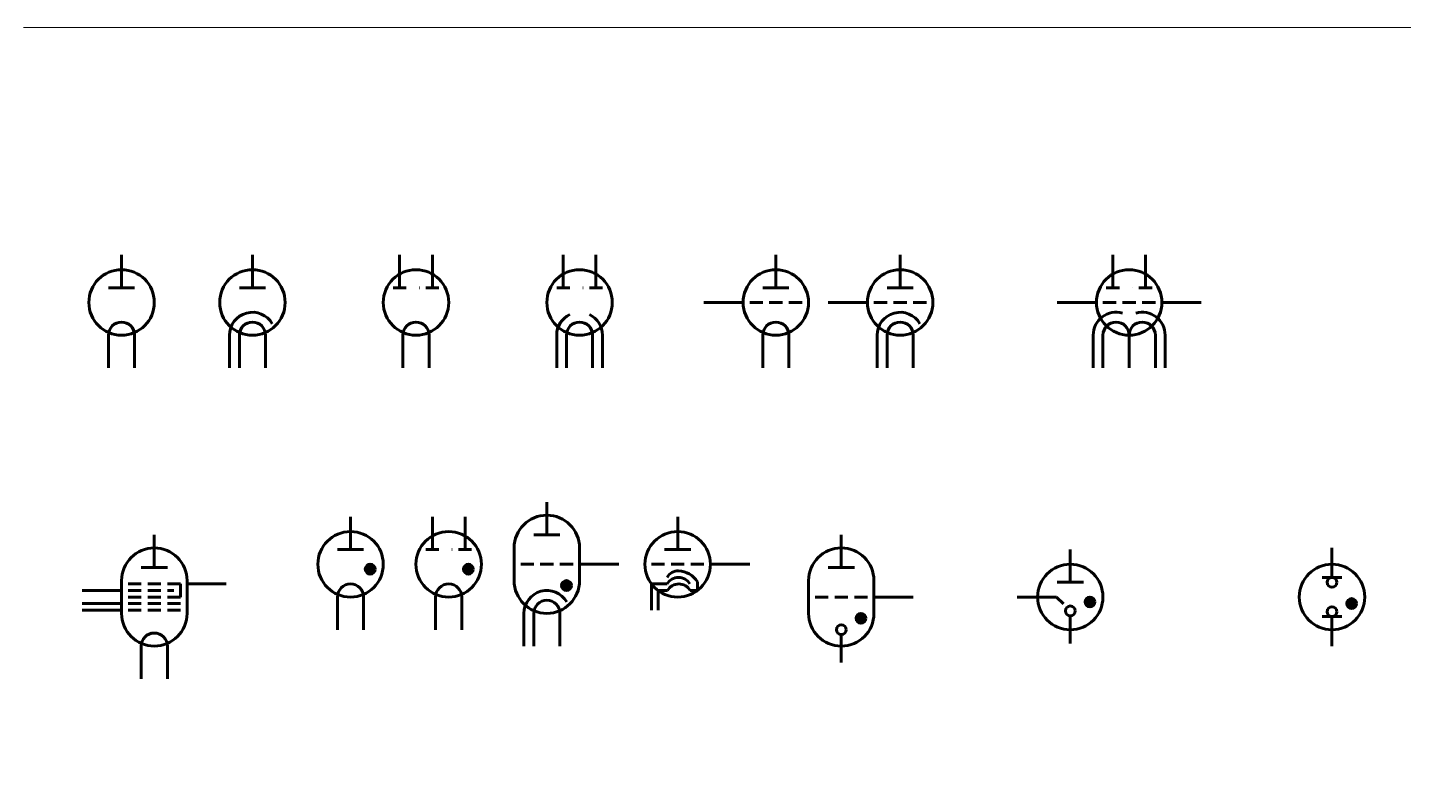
# Model space of a CAD drawing. Header units: millimetres. Extents: x 0 to 6510, y 0 to 297.
# Drawn here: x 2730.6 to 2940.9, y 183.5 to 297 of the extents above; entities that cross this region are included whole.
import ezdxf

# ---------------------------------------------------------------- set-up
doc = ezdxf.new("R2010")
doc.units = ezdxf.units.MM
doc.linetypes.add('K5LT_BASIC', pattern=[0])
doc.linetypes.add('K5LT_THIN', pattern=[0])

# ---------------------------------------------------------------- blocks, each defined once
blk = doc.blocks.new('U257')
at = {"color": 150, "linetype": 'K5LT_BASIC', "lineweight": 60, "true_color": 0x0080ff}
for p, q in [((2745, 257.25), (2745, 262.25)), ((2743, 257.25), (2747, 257.25))]:
    blk.add_line(p, q, dxfattribs=at)
blk = doc.blocks.new('U258')
at = {"color": 150, "linetype": 'K5LT_BASIC', "lineweight": 60, "true_color": 0x0080ff}
for p, q in [((2743, 245), (2743, 250)), ((2747, 250), (2747, 245))]:
    blk.add_line(p, q, dxfattribs=at)
blk.add_arc((2745, 250), 2, 0, 180, dxfattribs=at)
blk = doc.blocks.new('U256')
at = {"color": 150, "linetype": 'K5LT_BASIC', "lineweight": 60, "true_color": 0x0080ff}
blk.add_circle((2745, 255), 5, dxfattribs=at)
for name in ['U257', 'U258']:
    blk.add_blockref(name, (0, 0))
blk = doc.blocks.new('U260')
at = {"color": 150, "linetype": 'K5LT_BASIC', "lineweight": 60, "true_color": 0x0080ff}
for p, q in [((2765, 257.25), (2765, 262.25)), ((2763, 257.25), (2767, 257.25))]:
    blk.add_line(p, q, dxfattribs=at)
blk = doc.blocks.new('U261')
at = {"color": 150, "linetype": 'K5LT_BASIC', "lineweight": 60, "true_color": 0x0080ff}
for p, q in [((2761.5, 250), (2761.5, 245)), ((2763, 245), (2763, 250)), ((2767, 250), (2767, 245))]:
    blk.add_line(p, q, dxfattribs=at)
for radius, start in [(3.5, 30.0089), (2, 0)]:
    blk.add_arc((2765, 250), radius, start, 180, dxfattribs=at)
blk = doc.blocks.new('U259')
at = {"color": 150, "linetype": 'K5LT_BASIC', "lineweight": 60, "true_color": 0x0080ff}
blk.add_circle((2765, 255), 5, dxfattribs=at)
for name in ['U260', 'U261']:
    blk.add_blockref(name, (0, 0))
blk = doc.blocks.new('U263')
at = {"color": 150, "linetype": 'K5LT_BASIC', "lineweight": 60, "true_color": 0x0080ff}
for p, q in [((2788, 245), (2788, 250)), ((2792, 250), (2792, 245))]:
    blk.add_line(p, q, dxfattribs=at)
blk.add_arc((2790, 250), 2, 0, 180, dxfattribs=at)
blk = doc.blocks.new('U264')
at = {"color": 150, "linetype": 'K5LT_BASIC', "lineweight": 60, "true_color": 0x0080ff}
for p, q in [((2787.5, 257.25), (2787.5, 262.25)), ((2785.5, 257.25), (2785.53, 257.25)), ((2786.5, 257.25), (2788.5, 257.25))]:
    blk.add_line(p, q, dxfattribs=at)
blk = doc.blocks.new('U265')
at = {"color": 150, "linetype": 'K5LT_BASIC', "lineweight": 60, "true_color": 0x0080ff}
for p, q in [((2792.5, 257.25), (2792.5, 262.25)), ((2790.5, 257.25), (2790.53, 257.25)), ((2791.5, 257.25), (2793.5, 257.25))]:
    blk.add_line(p, q, dxfattribs=at)
blk = doc.blocks.new('U262')
at = {"color": 150, "linetype": 'K5LT_BASIC', "lineweight": 60, "true_color": 0x0080ff}
blk.add_circle((2790, 255), 5, dxfattribs=at)
for name in ['U264', 'U265', 'U263']:
    blk.add_blockref(name, (0, 0))
blk = doc.blocks.new('U267')
at = {"color": 150, "linetype": 'K5LT_BASIC', "lineweight": 60, "true_color": 0x0080ff}
for p, q in [((2813, 245), (2813, 250)), ((2817, 250), (2817, 245))]:
    blk.add_line(p, q, dxfattribs=at)
blk.add_arc((2815, 250), 2, 0, 180, dxfattribs=at)
blk = doc.blocks.new('U268')
at = {"color": 150, "linetype": 'K5LT_BASIC', "lineweight": 60, "true_color": 0x0080ff}
for p, q in [((2812.5, 257.25), (2812.5, 262.25)), ((2810.5, 257.25), (2810.53, 257.25)), ((2811.5, 257.25), (2813.5, 257.25))]:
    blk.add_line(p, q, dxfattribs=at)
blk = doc.blocks.new('U269')
at = {"color": 150, "linetype": 'K5LT_BASIC', "lineweight": 60, "true_color": 0x0080ff}
for p, q in [((2817.5, 257.25), (2817.5, 262.25)), ((2815.5, 257.25), (2815.53, 257.25)), ((2816.5, 257.25), (2818.5, 257.25))]:
    blk.add_line(p, q, dxfattribs=at)
blk = doc.blocks.new('U266')
at = {"color": 150, "linetype": 'K5LT_BASIC', "lineweight": 60, "true_color": 0x0080ff}
for p, q in [((2811.5, 250), (2811.5, 245)), ((2818.5, 250), (2818.5, 245))]:
    blk.add_line(p, q, dxfattribs=at)
blk.add_circle((2815, 255), 5, dxfattribs=at)
for start, end in [(115.3769, 180), (0, 64.6231)]:
    blk.add_arc((2815, 250), 3.5, start, end, dxfattribs=at)
for name in ['U268', 'U269', 'U267']:
    blk.add_blockref(name, (0, 0))
blk = doc.blocks.new('U271')
at = {"color": 150, "linetype": 'K5LT_BASIC', "lineweight": 60, "true_color": 0x0080ff}
for p, q in [((2845, 257.25), (2845, 262.25)), ((2843, 257.25), (2847, 257.25))]:
    blk.add_line(p, q, dxfattribs=at)
blk = doc.blocks.new('U272')
at = {"color": 150, "linetype": 'K5LT_BASIC', "lineweight": 60, "true_color": 0x0080ff}
for p, q in [((2843, 245), (2843, 250)), ((2847, 250), (2847, 245))]:
    blk.add_line(p, q, dxfattribs=at)
blk.add_arc((2845, 250), 2, 0, 180, dxfattribs=at)
blk = doc.blocks.new('U273')
at = {"color": 150, "linetype": 'K5LT_BASIC', "lineweight": 60, "true_color": 0x0080ff}
for p, q in [((2840, 255), (2834, 255)), ((2843, 255), (2841, 255)), ((2846, 255), (2844, 255)), ((2849, 255), (2847, 255))]:
    blk.add_line(p, q, dxfattribs=at)
blk = doc.blocks.new('U270')
at = {"color": 150, "linetype": 'K5LT_BASIC', "lineweight": 60, "true_color": 0x0080ff}
blk.add_circle((2845, 255), 5, dxfattribs=at)
for name in ['U271', 'U273', 'U272']:
    blk.add_blockref(name, (0, 0))
blk = doc.blocks.new('U275')
at = {"color": 150, "linetype": 'K5LT_BASIC', "lineweight": 60, "true_color": 0x0080ff}
for p, q in [((2864, 257.25), (2864, 262.25)), ((2862, 257.25), (2866, 257.25))]:
    blk.add_line(p, q, dxfattribs=at)
blk = doc.blocks.new('U276')
at = {"color": 150, "linetype": 'K5LT_BASIC', "lineweight": 60, "true_color": 0x0080ff}
for p, q in [((2860.5, 250), (2860.5, 245)), ((2862, 245), (2862, 250)), ((2866, 250), (2866, 245))]:
    blk.add_line(p, q, dxfattribs=at)
for radius, start in [(3.5, 30.0089), (2, 0)]:
    blk.add_arc((2864, 250), radius, start, 180, dxfattribs=at)
blk = doc.blocks.new('U277')
at = {"color": 150, "linetype": 'K5LT_BASIC', "lineweight": 60, "true_color": 0x0080ff}
for p, q in [((2859, 255), (2853, 255)), ((2862, 255), (2860, 255)), ((2865, 255), (2863, 255)), ((2868, 255), (2866, 255))]:
    blk.add_line(p, q, dxfattribs=at)
blk = doc.blocks.new('U274')
at = {"color": 150, "linetype": 'K5LT_BASIC', "lineweight": 60, "true_color": 0x0080ff}
blk.add_circle((2864, 255), 5, dxfattribs=at)
for name in ['U275', 'U277', 'U276']:
    blk.add_blockref(name, (0, 0))
blk = doc.blocks.new('U279')
at = {"color": 150, "linetype": 'K5LT_BASIC', "lineweight": 60, "true_color": 0x0080ff}
for p, q in [((2896.5, 257.25), (2896.5, 262.25)), ((2894.5, 257.25), (2894.53, 257.25)), ((2895.5, 257.25), (2897.5, 257.25))]:
    blk.add_line(p, q, dxfattribs=at)
blk = doc.blocks.new('U280')
at = {"color": 150, "linetype": 'K5LT_BASIC', "lineweight": 60, "true_color": 0x0080ff}
for p, q in [((2901.5, 257.25), (2901.5, 262.25)), ((2899.5, 257.25), (2899.53, 257.25)), ((2900.5, 257.25), (2902.5, 257.25))]:
    blk.add_line(p, q, dxfattribs=at)
blk = doc.blocks.new('U281')
at = {"color": 150, "linetype": 'K5LT_BASIC', "lineweight": 60, "true_color": 0x0080ff}
for p, q in [((2894, 255), (2888, 255)), ((2897, 255), (2895, 255)), ((2900, 255), (2898, 255)), ((2903, 255), (2901, 255))]:
    blk.add_line(p, q, dxfattribs=at)
blk = doc.blocks.new('U282')
at = {"color": 150, "linetype": 'K5LT_BASIC', "lineweight": 60, "true_color": 0x0080ff}
for p, q in [((2895, 255), (2897, 255)), ((2898, 255), (2900, 255)), ((2901, 255), (2903, 255)), ((2904, 255), (2910, 255))]:
    blk.add_line(p, q, dxfattribs=at)
blk = doc.blocks.new('U283')
at = {"color": 150, "linetype": 'K5LT_BASIC', "lineweight": 60, "true_color": 0x0080ff}
for p, q in [((2895, 245), (2895, 250)), ((2899, 250), (2899, 245))]:
    blk.add_line(p, q, dxfattribs=at)
blk.add_arc((2897, 250), 2, 0, 180, dxfattribs=at)
blk = doc.blocks.new('U284')
at = {"color": 150, "linetype": 'K5LT_BASIC', "lineweight": 60, "true_color": 0x0080ff}
for p, q in [((2899, 245), (2899, 250)), ((2903, 250), (2903, 245))]:
    blk.add_line(p, q, dxfattribs=at)
blk.add_arc((2901, 250), 2, 0, 180, dxfattribs=at)
blk = doc.blocks.new('U278')
at = {"color": 150, "linetype": 'K5LT_BASIC', "lineweight": 60, "true_color": 0x0080ff}
for p, q in [((2893.5, 250), (2893.5, 245)), ((2904.5, 250), (2904.5, 245))]:
    blk.add_line(p, q, dxfattribs=at)
blk.add_circle((2899, 255), 5, dxfattribs=at)
for centre, start, end in [((2897, 250), 73.9242, 180), ((2901, 250), 0, 106.0758)]:
    blk.add_arc(centre, 3.5, start, end, dxfattribs=at)
for name in ['U279', 'U280', 'U281', 'U282', 'U283', 'U284']:
    blk.add_blockref(name, (0, 0))
blk = doc.blocks.new('U323')
at = {"color": 150, "linetype": 'K5LT_BASIC', "lineweight": 60, "true_color": 0x0080ff}
for p, q in [((2750, 214.5), (2750, 219.5)), ((2748, 214.5), (2752, 214.5))]:
    blk.add_line(p, q, dxfattribs=at)
blk = doc.blocks.new('U324')
at = {"color": 150, "linetype": 'K5LT_BASIC', "lineweight": 60, "true_color": 0x0080ff}
for p, q in [((2748, 197.5), (2748, 202.5)), ((2752, 202.5), (2752, 197.5))]:
    blk.add_line(p, q, dxfattribs=at)
blk.add_arc((2750, 202.5), 2, 0, 180, dxfattribs=at)
blk = doc.blocks.new('U325')
at = {"color": 150, "linetype": 'K5LT_BASIC', "lineweight": 60, "true_color": 0x0080ff}
for p, q in [((2745, 209), (2739, 209)), ((2748, 209), (2746, 209)), ((2751, 209), (2749, 209)), ((2754, 209), (2752, 209))]:
    blk.add_line(p, q, dxfattribs=at)
blk = doc.blocks.new('U326')
at = {"color": 150, "linetype": 'K5LT_BASIC', "lineweight": 60, "true_color": 0x0080ff}
for p, q in [((2745, 211), (2739, 211)), ((2748, 211), (2746, 211)), ((2751, 211), (2749, 211)), ((2753, 211), (2752, 211))]:
    blk.add_line(p, q, dxfattribs=at)
blk = doc.blocks.new('U327')
at = {"color": 150, "linetype": 'K5LT_BASIC', "lineweight": 60, "true_color": 0x0080ff}
for p, q in [((2746, 210), (2748, 210)), ((2749, 210), (2751, 210)), ((2752, 210), (2754, 210))]:
    blk.add_line(p, q, dxfattribs=at)
blk = doc.blocks.new('U328')
at = {"color": 150, "linetype": 'K5LT_BASIC', "lineweight": 60, "true_color": 0x0080ff}
for p, q in [((2746, 212), (2748, 212)), ((2749, 212), (2751, 212)), ((2752, 212), (2754, 212)), ((2755, 212), (2761, 212))]:
    blk.add_line(p, q, dxfattribs=at)
blk = doc.blocks.new('U329')
at = {"color": 150, "linetype": 'K5LT_BASIC', "lineweight": 60, "true_color": 0x0080ff}
for p, q in [((2745, 208), (2739, 208)), ((2748, 208), (2746, 208)), ((2751, 208), (2749, 208)), ((2754, 208), (2752, 208))]:
    blk.add_line(p, q, dxfattribs=at)
blk = doc.blocks.new('U322')
at = {"color": 150, "linetype": 'K5LT_BASIC', "lineweight": 60, "true_color": 0x0080ff}
for p, q in [((2745, 207.5), (2745, 212.5)), ((2755, 207.5), (2755, 212.5)), ((2754, 210), (2754, 212))]:
    blk.add_line(p, q, dxfattribs=at)
for centre, start, end in [((2750, 212.5), 0, 180), ((2750, 207.5), 180, 0)]:
    blk.add_arc(centre, 5, start, end, dxfattribs=at)
for name in ['U323', 'U326', 'U328', 'U325', 'U327', 'U329', 'U324']:
    blk.add_blockref(name, (0, 0))
blk = doc.blocks.new('U331')
at = {"color": 150, "linetype": 'K5LT_BASIC', "lineweight": 60, "true_color": 0x0080ff}
for p, q in [((2780, 217.25), (2780, 222.25)), ((2778, 217.25), (2782, 217.25))]:
    blk.add_line(p, q, dxfattribs=at)
blk = doc.blocks.new('U332')
at = {"color": 150, "linetype": 'K5LT_BASIC', "lineweight": 60, "true_color": 0x0080ff}
for p, q in [((2778, 205), (2778, 210)), ((2782, 210), (2782, 205))]:
    blk.add_line(p, q, dxfattribs=at)
blk.add_arc((2780, 210), 2, 0, 180, dxfattribs=at)
blk = doc.blocks.new('U330')
at = {"true_color": 0x0000ff}
blk.add_hatch(color=5, dxfattribs=at).paths.add_polyline_path([(2783, 213.5), (2783.53, 213.72), (2783.75, 214.25), (2783.53, 214.78), (2783, 215), (2782.47, 214.78), (2782.25, 214.25), (2782.47, 213.72)])
at = {"color": 150, "linetype": 'K5LT_BASIC', "lineweight": 60, "true_color": 0x0080ff}
for centre, radius in [((2780, 215), 5), ((2783, 214.25), 0.75)]:
    blk.add_circle(centre, radius, dxfattribs=at)
for name in ['U331', 'U332']:
    blk.add_blockref(name, (0, 0))
blk = doc.blocks.new('U334')
at = {"color": 150, "linetype": 'K5LT_BASIC', "lineweight": 60, "true_color": 0x0080ff}
for p, q in [((2793, 205), (2793, 210)), ((2797, 210), (2797, 205))]:
    blk.add_line(p, q, dxfattribs=at)
blk.add_arc((2795, 210), 2, 0, 180, dxfattribs=at)
blk = doc.blocks.new('U335')
at = {"color": 150, "linetype": 'K5LT_BASIC', "lineweight": 60, "true_color": 0x0080ff}
for p, q in [((2792.5, 217.25), (2792.5, 222.25)), ((2790.5, 217.25), (2790.53, 217.25)), ((2791.5, 217.25), (2793.5, 217.25))]:
    blk.add_line(p, q, dxfattribs=at)
blk = doc.blocks.new('U336')
at = {"color": 150, "linetype": 'K5LT_BASIC', "lineweight": 60, "true_color": 0x0080ff}
for p, q in [((2797.5, 217.25), (2797.5, 222.25)), ((2795.5, 217.25), (2795.53, 217.25)), ((2796.5, 217.25), (2798.5, 217.25))]:
    blk.add_line(p, q, dxfattribs=at)
blk = doc.blocks.new('U333')
at = {"true_color": 0x0000ff}
blk.add_hatch(color=5, dxfattribs=at).paths.add_polyline_path([(2798, 213.5), (2798.53, 213.72), (2798.75, 214.25), (2798.53, 214.78), (2798, 215), (2797.47, 214.78), (2797.25, 214.25), (2797.47, 213.72)])
at = {"color": 150, "linetype": 'K5LT_BASIC', "lineweight": 60, "true_color": 0x0080ff}
for centre, radius in [((2795, 215), 5), ((2798, 214.25), 0.75)]:
    blk.add_circle(centre, radius, dxfattribs=at)
for name in ['U335', 'U336', 'U334']:
    blk.add_blockref(name, (0, 0))
blk = doc.blocks.new('U338')
at = {"color": 150, "linetype": 'K5LT_BASIC', "lineweight": 60, "true_color": 0x0080ff}
for p, q in [((2810, 219.5), (2810, 224.5)), ((2808, 219.5), (2812, 219.5))]:
    blk.add_line(p, q, dxfattribs=at)
blk = doc.blocks.new('U339')
at = {"color": 150, "linetype": 'K5LT_BASIC', "lineweight": 60, "true_color": 0x0080ff}
for p, q in [((2808, 202.5), (2808, 207.5)), ((2812, 207.5), (2812, 202.5))]:
    blk.add_line(p, q, dxfattribs=at)
blk.add_arc((2810, 207.5), 2, 0, 180, dxfattribs=at)
blk = doc.blocks.new('U340')
at = {"color": 150, "linetype": 'K5LT_BASIC', "lineweight": 60, "true_color": 0x0080ff}
for p, q in [((2806, 215), (2808, 215)), ((2809, 215), (2811, 215)), ((2812, 215), (2814, 215)), ((2815, 215), (2821, 215))]:
    blk.add_line(p, q, dxfattribs=at)
blk = doc.blocks.new('U337')
at = {"true_color": 0x0000ff}
blk.add_hatch(color=5, dxfattribs=at).paths.add_polyline_path([(2813, 211), (2813.53, 211.22), (2813.75, 211.75), (2813.53, 212.28), (2813, 212.5), (2812.47, 212.28), (2812.25, 211.75), (2812.47, 211.22)])
at = {"color": 150, "linetype": 'K5LT_BASIC', "lineweight": 60, "true_color": 0x0080ff}
for p, q in [((2805, 212.5), (2805, 217.5)), ((2815, 212.5), (2815, 217.5)), ((2806.5, 207.5), (2806.5, 202.5))]:
    blk.add_line(p, q, dxfattribs=at)
blk.add_circle((2813, 211.75), 0.75, dxfattribs=at)
for centre, radius, start, end in [((2810, 217.5), 5, 0, 180), ((2810, 212.5), 5, 180, 0), ((2810, 207.5), 3.5, 30.0089, 180)]:
    blk.add_arc(centre, radius, start, end, dxfattribs=at)
for name in ['U338', 'U340', 'U339']:
    blk.add_blockref(name, (0, 0))
blk = doc.blocks.new('U342')
at = {"color": 150, "linetype": 'K5LT_BASIC', "lineweight": 60, "true_color": 0x0080ff}
for p, q in [((2830, 217.25), (2830, 222.25)), ((2828, 217.25), (2832, 217.25))]:
    blk.add_line(p, q, dxfattribs=at)
blk = doc.blocks.new('U343')
at = {"color": 150, "linetype": 'K5LT_BASIC', "lineweight": 60, "true_color": 0x0080ff}
for p, q in [((2826, 215), (2828, 215)), ((2829, 215), (2831, 215)), ((2832, 215), (2834, 215)), ((2835, 215), (2841, 215))]:
    blk.add_line(p, q, dxfattribs=at)
blk = doc.blocks.new('U344')
at = {"color": 150, "linetype": 'K5LT_BASIC', "lineweight": 60, "true_color": 0x0080ff}
blk.add_arc((2830.12, 211), 2, 30, 150, dxfattribs=at)
blk = doc.blocks.new('U345')
at = {"color": 150, "linetype": 'K5LT_BASIC', "lineweight": 60, "true_color": 0x0080ff}
blk.add_arc((2830.17, 210), 2, 30, 150, dxfattribs=at)
blk = doc.blocks.new('U346')
at = {"color": 150, "linetype": 'K5LT_BASIC', "lineweight": 60, "true_color": 0x0080ff}
blk.add_arc((2830.12, 212), 2, 90, 150, dxfattribs=at)
blk = doc.blocks.new('U341')
at = {"color": 150, "linetype": 'K5LT_BASIC', "lineweight": 60, "true_color": 0x0080ff}
for p, q in [((2828.39, 212), (2826, 212)), ((2826, 212), (2826, 208)), ((2828.44, 211), (2827, 211)), ((2827, 211), (2827, 208)), ((2831.9, 211), (2833, 211)), ((2833, 212.3), (2833, 211))]:
    blk.add_line(p, q, dxfattribs=at)
blk.add_circle((2830, 215), 5, dxfattribs=at)
blk.add_arc((2830, 210.5), 3.5, 31.0027, 88.0211, dxfattribs=at)
for name in ['U342', 'U343', 'U346', 'U344', 'U345']:
    blk.add_blockref(name, (0, 0))
blk = doc.blocks.new('U348')
at = {"color": 150, "linetype": 'K5LT_BASIC', "lineweight": 60, "true_color": 0x0080ff}
for p, q in [((2855, 214.5), (2855, 219.5)), ((2853, 214.5), (2857, 214.5))]:
    blk.add_line(p, q, dxfattribs=at)
blk = doc.blocks.new('U349')
at = {"color": 150, "linetype": 'K5LT_BASIC', "lineweight": 60, "true_color": 0x0080ff}
for p, q in [((2851, 210), (2853, 210)), ((2854, 210), (2856, 210)), ((2857, 210), (2859, 210)), ((2860, 210), (2866, 210))]:
    blk.add_line(p, q, dxfattribs=at)
blk = doc.blocks.new('U347')
at = {"true_color": 0x0000ff}
blk.add_hatch(color=5, dxfattribs=at).paths.add_polyline_path([(2858, 206), (2858.53, 206.22), (2858.75, 206.75), (2858.53, 207.28), (2858, 207.5), (2857.47, 207.28), (2857.25, 206.75), (2857.47, 206.22)])
at = {"color": 150, "linetype": 'K5LT_BASIC', "lineweight": 60, "true_color": 0x0080ff}
for p, q in [((2850, 207.5), (2850, 212.5)), ((2860, 207.5), (2860, 212.5)), ((2855, 204.25), (2855, 200))]:
    blk.add_line(p, q, dxfattribs=at)
for centre in [(2858, 206.75), (2855, 205)]:
    blk.add_circle(centre, 0.75, dxfattribs=at)
for centre, start, end in [((2855, 212.5), 0, 180), ((2855, 207.5), 180, 0)]:
    blk.add_arc(centre, 5, start, end, dxfattribs=at)
for name in ['U348', 'U349']:
    blk.add_blockref(name, (0, 0))
blk = doc.blocks.new('U351')
at = {"color": 150, "linetype": 'K5LT_BASIC', "lineweight": 60, "true_color": 0x0080ff}
for p, q in [((2890, 212.25), (2890, 217.25)), ((2888, 212.25), (2892, 212.25))]:
    blk.add_line(p, q, dxfattribs=at)
blk = doc.blocks.new('U350')
at = {"true_color": 0x0000ff}
blk.add_hatch(color=5, dxfattribs=at).paths.add_polyline_path([(2893, 208.5), (2893.53, 208.72), (2893.75, 209.25), (2893.53, 209.78), (2893, 210), (2892.47, 209.78), (2892.25, 209.25), (2892.47, 208.72)])
at = {"color": 150, "linetype": 'K5LT_BASIC', "lineweight": 60, "true_color": 0x0080ff}
for p, q in [((2887.88, 210), (2881.88, 210)), ((2888.94, 208.94), (2887.88, 210)), ((2890, 207.12), (2890, 202.88))]:
    blk.add_line(p, q, dxfattribs=at)
for centre, radius in [((2890, 210), 5), ((2890, 207.88), 0.75), ((2893, 209.25), 0.75)]:
    blk.add_circle(centre, radius, dxfattribs=at)
blk.add_blockref('U351', (0, 0))
blk = doc.blocks.new('U352')
at = {"true_color": 0x0000ff}
blk.add_hatch(color=5, dxfattribs=at).paths.add_polyline_path([(2933, 208.25), (2933.53, 208.47), (2933.75, 209), (2933.53, 209.53), (2933, 209.75), (2932.47, 209.53), (2932.25, 209), (2932.47, 208.47)])
at = {"color": 150, "linetype": 'K5LT_BASIC', "lineweight": 60, "true_color": 0x0080ff}
for p, q in [((2930, 213), (2930, 217.5)), ((2931.5, 213), (2928.5, 213)), ((2931.5, 207), (2928.5, 207)), ((2930, 202.5), (2930, 207))]:
    blk.add_line(p, q, dxfattribs=at)
for centre, radius in [((2930, 210), 5), ((2930, 212.25), 0.75), ((2930, 207.75), 0.75), ((2933, 209), 0.75)]:
    blk.add_circle(centre, radius, dxfattribs=at)
blk = doc.blocks.new('U1435')
at = {"color": 7, "linetype": 'K5LT_THIN', "lineweight": 18}
blk.add_line((2730, 297), (3150, 297), dxfattribs=at)

msp = doc.modelspace()

# ---------------------------------------------------------------- block references
for name in ['U1435', 'U256', 'U259', 'U262', 'U266', 'U270', 'U274', 'U278', 'U337', 'U330', 'U333', 'U341', 'U322', 'U347', 'U350', 'U352']:
    msp.add_blockref(name, (0, 0))

doc.saveas('drawing.dxf')
